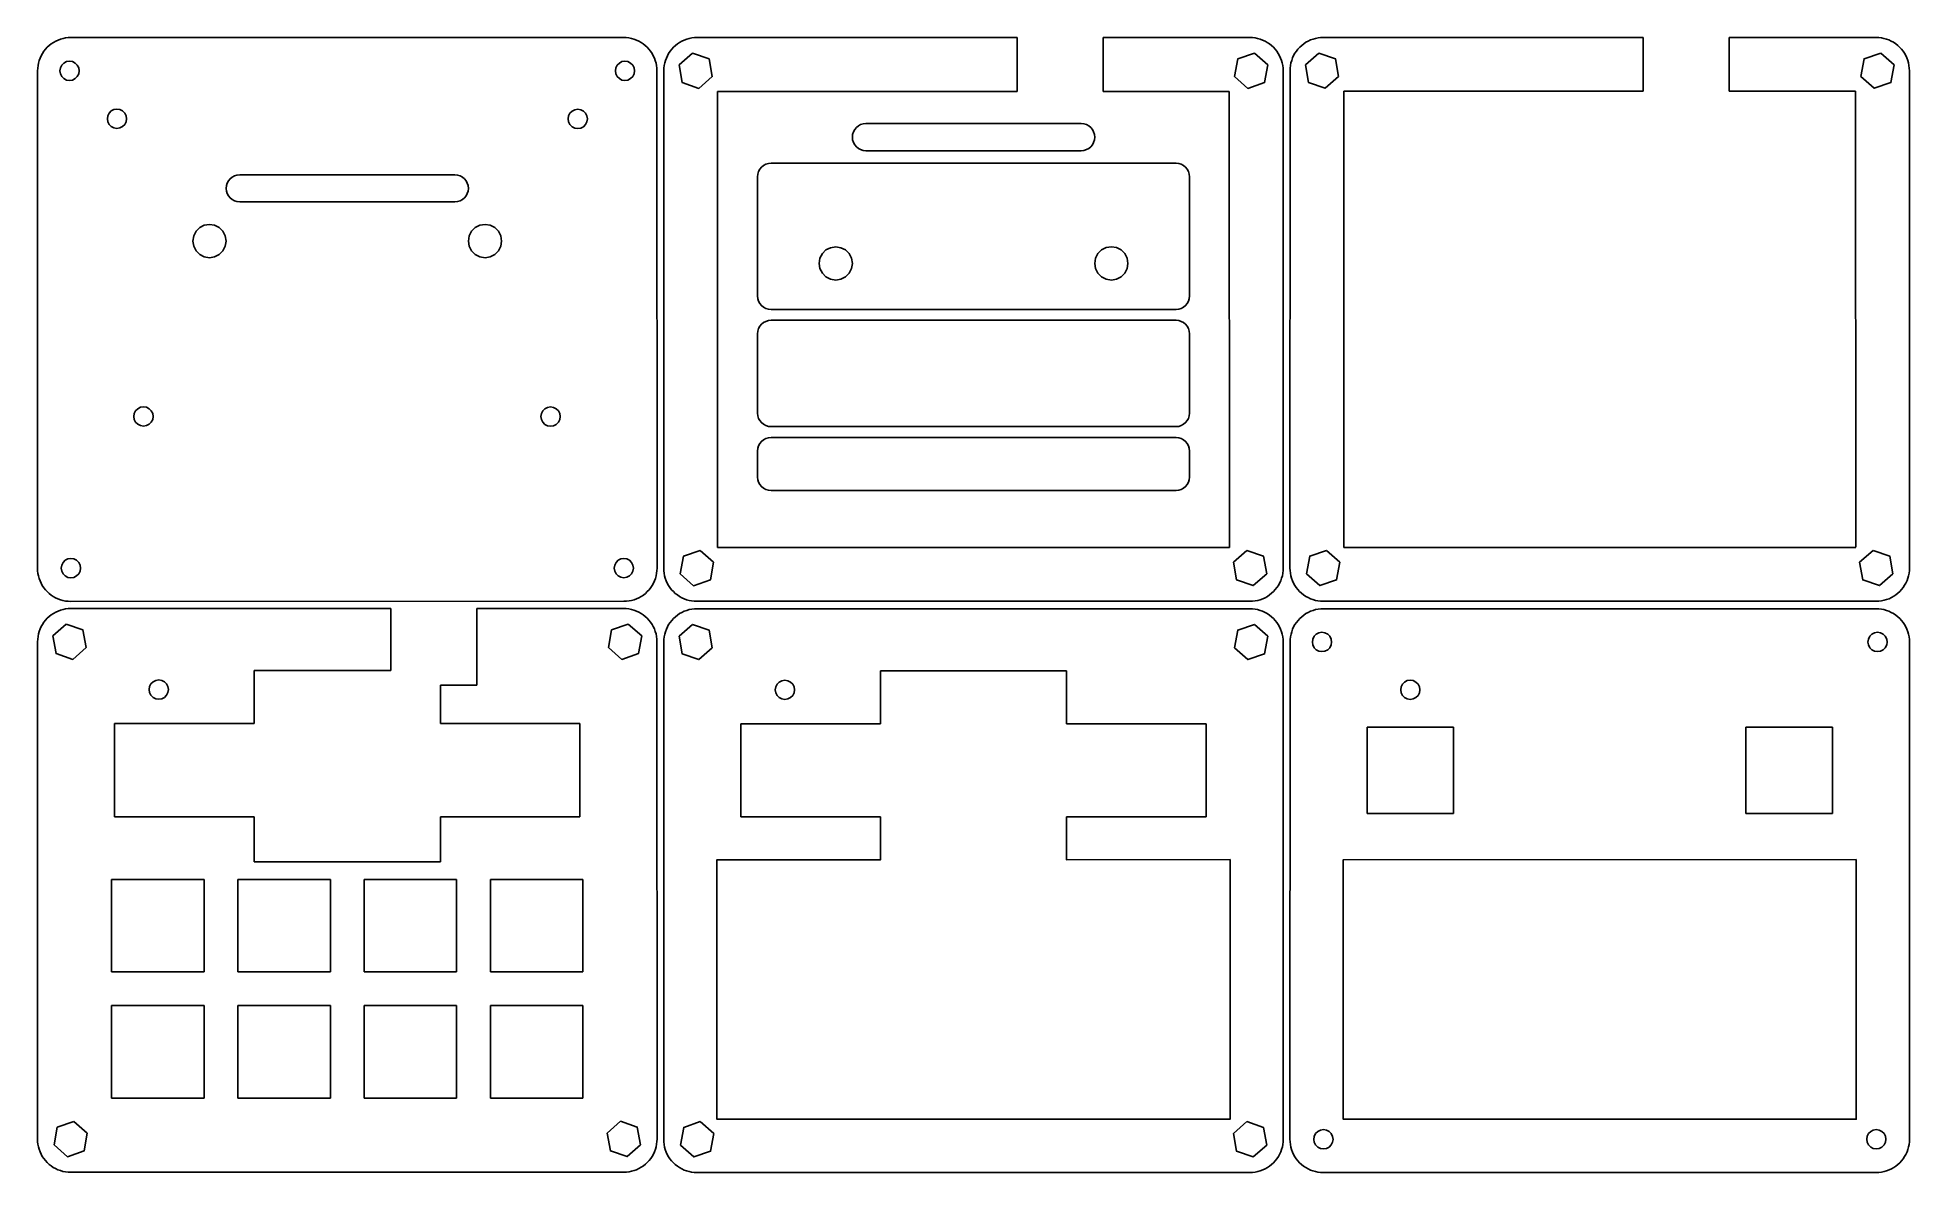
# Model space of a CAD drawing. Header units: millimetres. Extents: x 544 to 825, y -20 to 150.
import ezdxf

# ---------------------------------------------------------------- set-up
doc = ezdxf.new("R2010")
doc.units = ezdxf.units.MM
doc.header["$MEASUREMENT"] = 0
doc.layers.get('0').update_dxf_attribs({"lineweight": 0})

# ---------------------------------------------------------------- blocks, each defined once
blk = doc.blocks.new('Block_0')
at = {"color": 7, "lineweight": 25}
for points in [[(670.5, 26.23)], [(698.5, 26.23)]]:
    blk.add_lwpolyline(points, dxfattribs=at)
blk = doc.blocks.new('Block_1')
at = {"color": 7, "lineweight": 25}
for points in [[(670.5, 26.23)], [(698.5, 26.23)]]:
    blk.add_lwpolyline(points, dxfattribs=at)
blk = doc.blocks.new('Block_2')
at = {"color": 7, "lineweight": 25}
for points in [[(670.51, 26.58)], [(698.51, 26.58)]]:
    blk.add_lwpolyline(points, dxfattribs=at)
blk = doc.blocks.new('Block_3')
at = {"color": 7, "lineweight": 25}
for points in [[(576.29, 26.27)], [(604.29, 26.27)]]:
    blk.add_lwpolyline(points, dxfattribs=at)

msp = doc.modelspace()

# ---------------------------------------------------------------- linework, layer by layer
at = {"color": 7, "lineweight": 25}
for p, q in [((545.45, 149.07), (545.76, 149.32)), ((545.76, 149.32), (546.08, 149.54)), ((546.08, 149.54), (546.42, 149.73)), ((546.42, 149.73), (546.78, 149.89)), ((546.78, 149.89), (547.15, 150.03)), ((547.15, 150.03), (547.53, 150.13)), ((547.53, 150.13), (547.91, 150.21)), ((547.91, 150.21), (548.3, 150.26)), ((548.3, 150.26), (548.7, 150.27)), ((548.7, 150.27), (570.77, 150.27)), ((631.87, 150.27), (570.77, 150.27)), ((632.27, 150.26), (631.87, 150.27)), ((632.66, 150.21), (632.27, 150.26)), ((633.04, 150.13), (632.66, 150.21)), ((633.42, 150.03), (633.04, 150.13)), ((633.79, 149.89), (633.42, 150.03)), ((634.15, 149.73), (633.79, 149.89)), ((634.49, 149.54), (634.15, 149.73)), ((634.81, 149.32), (634.49, 149.54)), ((635.12, 149.07), (634.81, 149.32)), ((639.66, 149.09), (639.97, 149.33)), ((639.97, 149.33), (640.29, 149.55)), ((640.29, 149.55), (640.63, 149.74)), ((640.63, 149.74), (640.99, 149.9)), ((640.99, 149.9), (641.36, 150.04)), ((641.36, 150.04), (641.74, 150.14)), ((641.74, 150.14), (642.12, 150.22)), ((642.12, 150.22), (642.51, 150.27)), ((642.51, 150.27), (642.91, 150.28)), ((642.95, 150.28), (691.05, 150.28)), ((691.05, 142.18), (691.05, 150.28)), ((703.99, 142.18), (703.99, 150.28)), ((726.04, 150.28), (703.99, 150.28)), ((726.48, 150.27), (726.09, 150.28)), ((726.87, 150.22), (726.48, 150.27)), ((727.25, 150.14), (726.87, 150.22)), ((727.63, 150.04), (727.25, 150.14)), ((728, 149.9), (727.63, 150.04)), ((728.36, 149.74), (728, 149.9)), ((728.7, 149.55), (728.36, 149.74)), ((729.02, 149.33), (728.7, 149.55)), ((729.33, 149.09), (729.02, 149.33)), ((733.88, 149.09), (734.19, 149.34)), ((734.19, 149.34), (734.51, 149.56)), ((734.51, 149.56), (734.86, 149.75)), ((734.86, 149.75), (735.21, 149.91)), ((735.21, 149.91), (735.58, 150.05)), ((735.58, 150.05), (735.96, 150.15)), ((735.96, 150.15), (736.34, 150.23)), ((736.34, 150.23), (736.73, 150.28)), ((736.73, 150.28), (737.13, 150.29)), ((737.17, 150.29), (785.27, 150.29)), ((785.27, 142.19), (785.27, 150.29)), ((798.21, 142.19), (798.21, 150.29)), ((820.26, 150.29), (798.21, 150.29)), ((820.7, 150.28), (820.31, 150.29)), ((821.09, 150.23), (820.7, 150.28)), ((821.47, 150.15), (821.09, 150.23)), ((821.85, 150.05), (821.47, 150.15)), ((822.22, 149.91), (821.85, 150.05)), ((822.58, 149.75), (822.22, 149.91)), ((822.92, 149.56), (822.58, 149.75)), ((823.25, 149.34), (822.92, 149.56)), ((823.55, 149.09), (823.25, 149.34)), ((543.83, 146.44), (543.94, 146.82)), ((543.94, 146.82), (544.07, 147.19)), ((544.07, 147.19), (544.24, 147.54)), ((544.24, 147.54), (544.43, 147.89)), ((544.43, 147.89), (544.65, 148.21)), ((544.65, 148.21), (544.89, 148.52)), ((544.89, 148.52), (545.16, 148.81)), ((545.16, 148.81), (545.45, 149.07)), ((548.05, 146.65), (547.65, 146.44)), ((548.5, 146.72), (548.05, 146.65)), ((548.95, 146.65), (548.5, 146.72)), ((549.35, 146.44), (548.95, 146.65)), ((631.22, 146.44), (631.62, 146.65)), ((631.62, 146.65), (632.07, 146.72)), ((632.07, 146.72), (632.52, 146.65)), ((632.52, 146.65), (632.92, 146.44)), ((635.41, 148.81), (635.12, 149.07)), ((635.68, 148.52), (635.41, 148.81)), ((635.92, 148.21), (635.68, 148.52)), ((636.14, 147.89), (635.92, 148.21)), ((636.33, 147.54), (636.14, 147.89)), ((636.5, 147.19), (636.33, 147.54)), ((636.63, 146.82), (636.5, 147.19)), ((636.74, 146.44), (636.63, 146.82)), ((638.04, 146.45), (638.15, 146.83)), ((638.15, 146.83), (638.29, 147.2)), ((638.29, 147.2), (638.45, 147.55)), ((638.45, 147.55), (638.64, 147.9)), ((638.64, 147.9), (638.86, 148.22)), ((638.86, 148.22), (639.1, 148.53)), ((639.1, 148.53), (639.37, 148.82)), ((639.37, 148.82), (639.66, 149.09)), ((729.62, 148.82), (729.33, 149.09)), ((729.89, 148.53), (729.62, 148.82)), ((730.13, 148.22), (729.89, 148.53)), ((730.35, 147.9), (730.13, 148.22)), ((730.54, 147.55), (730.35, 147.9)), ((730.71, 147.2), (730.54, 147.55)), ((730.84, 146.83), (730.71, 147.2)), ((730.95, 146.45), (730.84, 146.83)), ((732.26, 146.46), (732.37, 146.84)), ((732.37, 146.84), (732.51, 147.21)), ((732.51, 147.21), (732.67, 147.56)), ((732.67, 147.56), (732.86, 147.91)), ((732.86, 147.91), (733.08, 148.23)), ((733.08, 148.23), (733.32, 148.54)), ((733.32, 148.54), (733.59, 148.83)), ((733.59, 148.83), (733.88, 149.09)), ((823.84, 148.83), (823.55, 149.09)), ((824.11, 148.54), (823.84, 148.83)), ((824.35, 148.23), (824.11, 148.54)), ((824.57, 147.91), (824.35, 148.23)), ((824.76, 147.56), (824.57, 147.91)), ((824.93, 147.21), (824.76, 147.56)), ((825.06, 146.84), (824.93, 147.21)), ((825.17, 146.46), (825.06, 146.84)), ((543.67, 70.46), (543.69, 145.27)), ((543.69, 145.27), (543.71, 145.67)), ((543.71, 145.67), (543.76, 146.06)), ((543.76, 146.06), (543.83, 146.44)), ((547.12, 145.72), (547.05, 145.27)), ((547.05, 145.27), (547.12, 144.82)), ((547.32, 146.12), (547.12, 145.72)), ((547.12, 144.82), (547.32, 144.42)), ((547.65, 146.44), (547.32, 146.12)), ((547.32, 144.42), (547.65, 144.1)), ((547.65, 144.1), (548.05, 143.89)), ((548.05, 143.89), (548.5, 143.82)), ((548.5, 143.82), (548.95, 143.89)), ((548.95, 143.89), (549.35, 144.1)), ((549.67, 146.12), (549.35, 146.44)), ((549.35, 144.1), (549.67, 144.42)), ((549.88, 145.72), (549.67, 146.12)), ((549.67, 144.42), (549.88, 144.82)), ((549.95, 145.27), (549.88, 145.72)), ((549.88, 144.82), (549.95, 145.27)), ((630.62, 145.27), (630.69, 145.72)), ((630.69, 144.82), (630.62, 145.27)), ((630.69, 145.72), (630.9, 146.12)), ((630.9, 144.42), (630.69, 144.82)), ((630.9, 146.12), (631.22, 146.44)), ((631.22, 144.1), (630.9, 144.42)), ((631.62, 143.89), (631.22, 144.1)), ((632.07, 143.82), (631.62, 143.89)), ((632.52, 143.89), (632.07, 143.82)), ((632.92, 144.1), (632.52, 143.89)), ((632.92, 146.44), (633.25, 146.12)), ((633.25, 144.42), (632.92, 144.1)), ((633.25, 146.12), (633.45, 145.72)), ((633.45, 144.82), (633.25, 144.42)), ((633.45, 145.72), (633.52, 145.27)), ((633.52, 145.27), (633.45, 144.82)), ((636.81, 146.06), (636.74, 146.44)), ((636.86, 145.67), (636.81, 146.06)), ((636.88, 145.27), (636.86, 145.67)), ((636.9, 70.46), (636.88, 145.27)), ((637.89, 70.47), (637.9, 145.28)), ((637.9, 145.28), (637.92, 145.68)), ((637.92, 145.68), (637.97, 146.07)), ((637.97, 146.07), (638.04, 146.45)), ((731.02, 146.07), (730.95, 146.45)), ((731.07, 145.68), (731.02, 146.07)), ((731.09, 145.28), (731.07, 145.68)), ((731.11, 70.47), (731.09, 145.28)), ((732.11, 70.48), (732.13, 145.29)), ((732.13, 145.29), (732.14, 145.69)), ((732.14, 145.69), (732.19, 146.08)), ((732.19, 146.08), (732.26, 146.46)), ((825.24, 146.08), (825.17, 146.46)), ((825.29, 145.69), (825.24, 146.08)), ((825.31, 145.29), (825.29, 145.69)), ((825.33, 70.48), (825.31, 145.29)), ((646.01, 142.18), (645.99, 73.57)), ((691.05, 142.18), (646.01, 142.18)), ((703.99, 142.18), (722.99, 142.18)), ((722.99, 142.18), (723.01, 73.59)), ((740.23, 142.19), (740.21, 73.58)), ((785.27, 142.19), (740.23, 142.19)), ((798.21, 142.19), (817.21, 142.19)), ((817.21, 142.19), (817.23, 73.6)), ((554.26, 138.52), (554.19, 138.07)), ((554.19, 138.07), (554.26, 137.62)), ((554.47, 138.92), (554.26, 138.52)), ((554.79, 139.24), (554.47, 138.92)), ((555.19, 139.45), (554.79, 139.24)), ((555.64, 139.52), (555.19, 139.45)), ((556.09, 139.45), (555.64, 139.52)), ((556.49, 139.24), (556.09, 139.45)), ((556.81, 138.92), (556.49, 139.24)), ((557.02, 138.52), (556.81, 138.92)), ((557.02, 138.52), (557.09, 138.07)), ((557.02, 137.62), (557.09, 138.07)), ((623.58, 138.49), (623.51, 138.04)), ((623.51, 138.04), (623.58, 137.6)), ((623.79, 138.9), (623.58, 138.49)), ((624.11, 139.22), (623.79, 138.9)), ((624.51, 139.42), (624.11, 139.22)), ((624.96, 139.49), (624.51, 139.42)), ((625.41, 139.42), (624.96, 139.49)), ((625.81, 139.22), (625.41, 139.42)), ((626.13, 138.9), (625.81, 139.22)), ((626.34, 138.49), (626.13, 138.9)), ((626.41, 138.04), (626.34, 138.49)), ((626.34, 137.6), (626.41, 138.04)), ((554.26, 137.62), (554.47, 137.22)), ((554.47, 137.22), (554.79, 136.9)), ((554.79, 136.9), (555.19, 136.69)), ((555.19, 136.69), (555.64, 136.62)), ((555.64, 136.62), (556.09, 136.69)), ((556.09, 136.69), (556.49, 136.9)), ((556.49, 136.9), (556.81, 137.22)), ((556.81, 137.22), (557.02, 137.62)), ((623.58, 137.6), (623.79, 137.19)), ((623.79, 137.19), (624.11, 136.87)), ((624.11, 136.87), (624.51, 136.66)), ((624.51, 136.66), (624.96, 136.59)), ((624.96, 136.59), (625.41, 136.66)), ((625.41, 136.66), (625.81, 136.87)), ((625.81, 136.87), (626.13, 137.19)), ((626.13, 137.19), (626.34, 137.6)), ((567.53, 121.13), (567.18, 120.43)), ((568.09, 121.68), (567.53, 121.13)), ((568.78, 122.04), (568.09, 121.68)), ((569.56, 122.16), (568.78, 122.04)), ((570.33, 122.04), (569.56, 122.16)), ((571.03, 121.68), (570.33, 122.04)), ((571.58, 121.13), (571.03, 121.68)), ((571.93, 120.43), (571.58, 121.13)), ((608.99, 121.13), (608.64, 120.44)), ((609.55, 121.68), (608.99, 121.13)), ((610.24, 122.04), (609.55, 121.68)), ((611.02, 122.16), (610.24, 122.04)), ((611.79, 122.04), (611.02, 122.16)), ((612.49, 121.68), (611.79, 122.04)), ((613.04, 121.13), (612.49, 121.68)), ((613.39, 120.44), (613.04, 121.13)), ((567.18, 120.43), (567.06, 119.66)), ((567.06, 119.66), (567.18, 118.89)), ((567.18, 118.89), (567.53, 118.19)), ((571.58, 118.19), (571.93, 118.89)), ((572.06, 119.66), (571.93, 120.43)), ((571.93, 118.89), (572.06, 119.66)), ((608.64, 120.44), (608.51, 119.66)), ((608.51, 119.66), (608.64, 118.89)), ((608.64, 118.89), (608.99, 118.19)), ((613.04, 118.19), (613.39, 118.89)), ((613.51, 119.66), (613.39, 120.44)), ((613.39, 118.89), (613.51, 119.66)), ((662.31, 118.32), (661.76, 117.77)), ((663.01, 118.67), (662.31, 118.32)), ((663.78, 118.8), (663.01, 118.67)), ((664.55, 118.67), (663.78, 118.8)), ((665.25, 118.32), (664.55, 118.67)), ((665.8, 117.77), (665.25, 118.32)), ((703.77, 118.32), (703.22, 117.77)), ((704.47, 118.68), (703.77, 118.32)), ((705.24, 118.8), (704.47, 118.68)), ((706.01, 118.68), (705.24, 118.8)), ((706.71, 118.32), (706.01, 118.68)), ((707.26, 117.77), (706.71, 118.32)), ((567.53, 118.19), (568.09, 117.64)), ((568.09, 117.64), (568.78, 117.28)), ((568.78, 117.28), (569.56, 117.16)), ((569.56, 117.16), (570.33, 117.28)), ((570.33, 117.28), (571.03, 117.64)), ((571.03, 117.64), (571.58, 118.19)), ((608.99, 118.19), (609.55, 117.64)), ((609.55, 117.64), (610.24, 117.28)), ((610.24, 117.28), (611.02, 117.16)), ((611.02, 117.16), (611.79, 117.28)), ((611.79, 117.28), (612.49, 117.64)), ((612.49, 117.64), (613.04, 118.19)), ((661.4, 117.07), (661.28, 116.3)), ((661.28, 116.3), (661.4, 115.52)), ((661.76, 117.77), (661.4, 117.07)), ((661.4, 115.52), (661.76, 114.83)), ((666.16, 117.07), (665.8, 117.77)), ((665.8, 114.83), (666.16, 115.52)), ((666.28, 116.3), (666.16, 117.07)), ((666.16, 115.52), (666.28, 116.3)), ((702.86, 117.07), (702.74, 116.3)), ((702.74, 116.3), (702.86, 115.53)), ((703.22, 117.77), (702.86, 117.07)), ((702.86, 115.53), (703.22, 114.83)), ((707.62, 117.07), (707.26, 117.77)), ((707.26, 114.83), (707.62, 115.53)), ((707.74, 116.3), (707.62, 117.07)), ((707.62, 115.53), (707.74, 116.3)), ((661.76, 114.83), (662.31, 114.27)), ((662.31, 114.27), (663.01, 113.92)), ((663.01, 113.92), (663.78, 113.8)), ((663.78, 113.8), (664.55, 113.92)), ((664.55, 113.92), (665.25, 114.27)), ((665.25, 114.27), (665.8, 114.83)), ((703.22, 114.83), (703.77, 114.28)), ((703.77, 114.28), (704.47, 113.92)), ((704.47, 113.92), (705.24, 113.8)), ((705.24, 113.8), (706.01, 113.92)), ((706.01, 113.92), (706.71, 114.28)), ((706.71, 114.28), (707.26, 114.83)), ((558.25, 93.73), (558.17, 93.28)), ((558.17, 93.28), (558.25, 92.83)), ((558.45, 94.13), (558.25, 93.73)), ((558.77, 94.45), (558.45, 94.13)), ((559.18, 94.66), (558.77, 94.45)), ((559.63, 94.73), (559.18, 94.66)), ((560.07, 94.66), (559.63, 94.73)), ((560.48, 94.45), (560.07, 94.66)), ((560.8, 94.13), (560.48, 94.45)), ((561.01, 93.73), (560.8, 94.13)), ((561.01, 93.73), (561.08, 93.28)), ((561.01, 92.83), (561.08, 93.28)), ((619.49, 93.71), (619.42, 93.27)), ((619.42, 93.27), (619.49, 92.82)), ((619.7, 94.12), (619.49, 93.71)), ((620.02, 94.44), (619.7, 94.12)), ((620.42, 94.64), (620.02, 94.44)), ((620.87, 94.71), (620.42, 94.64)), ((621.32, 94.64), (620.87, 94.71)), ((621.73, 94.44), (621.32, 94.64)), ((622.05, 94.12), (621.73, 94.44)), ((622.25, 93.71), (622.05, 94.12)), ((622.32, 93.27), (622.25, 93.71)), ((622.25, 92.82), (622.32, 93.27)), ((558.25, 92.83), (558.45, 92.43)), ((558.45, 92.43), (558.77, 92.1)), ((558.77, 92.1), (559.18, 91.9)), ((559.18, 91.9), (559.63, 91.83)), ((559.63, 91.83), (560.07, 91.9)), ((560.07, 91.9), (560.48, 92.1)), ((560.48, 92.1), (560.8, 92.43)), ((560.8, 92.43), (561.01, 92.83)), ((619.49, 92.82), (619.7, 92.41)), ((619.7, 92.41), (620.02, 92.09)), ((620.02, 92.09), (620.42, 91.89)), ((620.42, 91.89), (620.87, 91.81)), ((620.87, 91.81), (621.32, 91.89)), ((621.32, 91.89), (621.73, 92.09)), ((621.73, 92.09), (622.05, 92.41)), ((622.05, 92.41), (622.25, 92.82)), ((645.99, 73.57), (723.01, 73.58)), ((740.21, 73.58), (817.23, 73.59)), ((543.69, 70.07), (543.67, 70.46)), ((547.33, 70.91), (547.26, 70.46)), ((547.26, 70.46), (547.33, 70.01)), ((547.53, 71.31), (547.33, 70.91)), ((547.86, 71.64), (547.53, 71.31)), ((548.26, 71.84), (547.86, 71.64)), ((548.71, 71.91), (548.26, 71.84)), ((549.16, 71.84), (548.71, 71.91)), ((549.56, 71.64), (549.16, 71.84)), ((549.88, 71.31), (549.56, 71.64)), ((550.09, 70.91), (549.88, 71.31)), ((550.16, 70.46), (550.09, 70.91)), ((550.09, 70.01), (550.16, 70.46)), ((630.52, 70.92), (630.44, 70.47)), ((630.44, 70.47), (630.52, 70.02)), ((630.72, 71.32), (630.52, 70.92)), ((631.04, 71.64), (630.72, 71.32)), ((631.45, 71.85), (631.04, 71.64)), ((631.89, 71.92), (631.45, 71.85)), ((632.34, 71.85), (631.89, 71.92)), ((632.75, 71.64), (632.34, 71.85)), ((633.07, 71.32), (632.75, 71.64)), ((633.27, 70.92), (633.07, 71.32)), ((633.34, 70.47), (633.27, 70.92)), ((633.27, 70.02), (633.34, 70.47)), ((636.9, 70.47), (636.88, 70.08)), ((637.9, 70.08), (637.89, 70.47)), ((731.11, 70.48), (731.09, 70.09)), ((732.12, 70.09), (732.11, 70.48)), ((825.33, 70.49), (825.31, 70.1)), ((543.74, 69.68), (543.69, 70.07)), ((543.81, 69.29), (543.74, 69.68)), ((543.92, 68.92), (543.81, 69.29)), ((544.06, 68.55), (543.92, 68.92)), ((544.22, 68.19), (544.06, 68.55)), ((544.41, 67.85), (544.22, 68.19)), ((544.63, 67.52), (544.41, 67.85)), ((547.33, 70.01), (547.53, 69.61)), ((547.53, 69.61), (547.86, 69.29)), ((547.86, 69.29), (548.26, 69.08)), ((548.26, 69.08), (548.71, 69.01)), ((548.71, 69.01), (549.16, 69.08)), ((549.16, 69.08), (549.56, 69.29)), ((549.56, 69.29), (549.88, 69.61)), ((549.88, 69.61), (550.09, 70.01)), ((630.52, 70.02), (630.72, 69.62)), ((630.72, 69.62), (631.04, 69.3)), ((631.04, 69.3), (631.45, 69.09)), ((631.45, 69.09), (631.89, 69.02)), ((631.89, 69.02), (632.34, 69.09)), ((632.34, 69.09), (632.75, 69.3)), ((632.75, 69.3), (633.07, 69.62)), ((633.07, 69.62), (633.27, 70.02)), ((636.16, 67.86), (635.94, 67.53)), ((636.35, 68.2), (636.16, 67.86)), ((636.51, 68.56), (636.35, 68.2)), ((636.65, 68.92), (636.51, 68.56)), ((636.76, 69.3), (636.65, 68.92)), ((636.83, 69.69), (636.76, 69.3)), ((636.88, 70.08), (636.83, 69.69)), ((637.95, 69.69), (637.9, 70.08)), ((638.02, 69.3), (637.95, 69.69)), ((638.13, 68.93), (638.02, 69.3)), ((638.27, 68.56), (638.13, 68.93)), ((638.43, 68.2), (638.27, 68.56)), ((638.62, 67.86), (638.43, 68.2)), ((638.84, 67.53), (638.62, 67.86)), ((730.37, 67.87), (730.15, 67.54)), ((730.56, 68.21), (730.37, 67.87)), ((730.73, 68.57), (730.56, 68.21)), ((730.86, 68.94), (730.73, 68.57)), ((730.97, 69.31), (730.86, 68.94)), ((731.04, 69.7), (730.97, 69.31)), ((731.09, 70.09), (731.04, 69.7)), ((732.17, 69.7), (732.12, 70.09)), ((732.24, 69.31), (732.17, 69.7)), ((732.35, 68.94), (732.24, 69.31)), ((732.49, 68.57), (732.35, 68.94)), ((732.65, 68.21), (732.49, 68.57)), ((732.84, 67.87), (732.65, 68.21)), ((733.06, 67.54), (732.84, 67.87)), ((824.59, 67.88), (824.37, 67.55)), ((824.78, 68.22), (824.59, 67.88)), ((824.95, 68.58), (824.78, 68.22)), ((825.08, 68.94), (824.95, 68.58)), ((825.19, 69.32), (825.08, 68.94)), ((825.26, 69.71), (825.19, 69.32)), ((825.31, 70.1), (825.26, 69.71)), ((544.87, 67.21), (544.63, 67.52)), ((545.14, 66.93), (544.87, 67.21)), ((545.43, 66.66), (545.14, 66.93)), ((545.74, 66.42), (545.43, 66.66)), ((546.06, 66.2), (545.74, 66.42)), ((546.4, 66.01), (546.06, 66.2)), ((546.76, 65.84), (546.4, 66.01)), ((547.13, 65.71), (546.76, 65.84)), ((547.51, 65.6), (547.13, 65.71)), ((547.89, 65.52), (547.51, 65.6)), ((548.28, 65.48), (547.89, 65.52)), ((548.68, 65.46), (548.28, 65.48)), ((631.89, 65.47), (548.68, 65.46)), ((632.29, 65.49), (631.89, 65.47)), ((632.68, 65.53), (632.29, 65.49)), ((633.06, 65.61), (632.68, 65.53)), ((633.44, 65.71), (633.06, 65.61)), ((633.81, 65.85), (633.44, 65.71)), ((634.16, 66.01), (633.81, 65.85)), ((634.51, 66.21), (634.16, 66.01)), ((634.83, 66.42), (634.51, 66.21)), ((635.14, 66.67), (634.83, 66.42)), ((635.43, 66.93), (635.14, 66.67)), ((635.7, 67.22), (635.43, 66.93)), ((635.94, 67.53), (635.7, 67.22)), ((639.08, 67.22), (638.84, 67.53)), ((639.35, 66.94), (639.08, 67.22)), ((639.64, 66.67), (639.35, 66.94)), ((639.95, 66.43), (639.64, 66.67)), ((640.27, 66.21), (639.95, 66.43)), ((640.62, 66.02), (640.27, 66.21)), ((640.97, 65.85), (640.62, 66.02)), ((641.34, 65.72), (640.97, 65.85)), ((641.72, 65.61), (641.34, 65.72)), ((642.1, 65.53), (641.72, 65.61)), ((642.49, 65.49), (642.1, 65.53)), ((642.89, 65.47), (642.49, 65.49)), ((726.1, 65.48), (642.89, 65.47)), ((726.5, 65.5), (726.1, 65.48)), ((726.89, 65.54), (726.5, 65.5)), ((727.27, 65.62), (726.89, 65.54)), ((727.65, 65.72), (727.27, 65.62)), ((728.02, 65.86), (727.65, 65.72)), ((728.37, 66.02), (728.02, 65.86)), ((728.72, 66.22), (728.37, 66.02)), ((729.04, 66.44), (728.72, 66.22)), ((729.35, 66.68), (729.04, 66.44)), ((729.64, 66.95), (729.35, 66.68)), ((729.91, 67.23), (729.64, 66.95)), ((730.15, 67.54), (729.91, 67.23)), ((733.3, 67.23), (733.06, 67.54)), ((733.57, 66.95), (733.3, 67.23)), ((733.86, 66.68), (733.57, 66.95)), ((734.17, 66.44), (733.86, 66.68)), ((734.49, 66.22), (734.17, 66.44)), ((734.84, 66.03), (734.49, 66.22)), ((735.19, 65.86), (734.84, 66.03)), ((735.56, 65.73), (735.19, 65.86)), ((735.94, 65.62), (735.56, 65.73)), ((736.32, 65.54), (735.94, 65.62)), ((736.71, 65.5), (736.32, 65.54)), ((737.11, 65.48), (736.71, 65.5)), ((820.33, 65.49), (737.11, 65.48)), ((820.72, 65.51), (820.33, 65.49)), ((821.11, 65.55), (820.72, 65.51)), ((821.49, 65.63), (821.11, 65.55)), ((821.87, 65.73), (821.49, 65.63)), ((822.24, 65.87), (821.87, 65.73)), ((822.6, 66.03), (822.24, 65.87)), ((822.94, 66.23), (822.6, 66.03)), ((823.26, 66.45), (822.94, 66.23)), ((823.57, 66.69), (823.26, 66.45)), ((823.86, 66.95), (823.57, 66.69)), ((824.13, 67.24), (823.86, 66.95)), ((824.37, 67.55), (824.13, 67.24)), ((544.24, 61.66), (544.43, 62.01)), ((544.43, 62.01), (544.65, 62.33)), ((544.65, 62.33), (544.89, 62.64)), ((544.89, 62.64), (545.16, 62.93)), ((545.16, 62.93), (545.45, 63.2)), ((545.45, 63.2), (545.76, 63.44)), ((545.76, 63.44), (546.08, 63.66)), ((546.08, 63.66), (546.42, 63.85)), ((546.42, 63.85), (546.78, 64.01)), ((546.78, 64.01), (547.15, 64.15)), ((547.15, 64.15), (547.53, 64.26)), ((547.53, 64.26), (547.91, 64.33)), ((547.91, 64.33), (548.3, 64.38)), ((548.3, 64.38), (548.7, 64.39)), ((548.7, 64.39), (596.84, 64.39)), ((596.84, 64.39), (596.84, 55.07)), ((609.78, 64.39), (609.78, 52.84)), ((631.87, 64.39), (609.79, 64.39)), ((632.27, 64.38), (631.87, 64.39)), ((632.66, 64.33), (632.27, 64.38)), ((633.04, 64.26), (632.66, 64.33)), ((633.42, 64.15), (633.04, 64.26)), ((633.79, 64.01), (633.42, 64.15)), ((634.15, 63.85), (633.79, 64.01)), ((634.49, 63.66), (634.15, 63.85)), ((634.81, 63.44), (634.49, 63.66)), ((635.12, 63.2), (634.81, 63.44)), ((635.41, 62.93), (635.12, 63.2)), ((635.68, 62.64), (635.41, 62.93)), ((635.92, 62.33), (635.68, 62.64)), ((636.14, 62.01), (635.92, 62.33)), ((636.33, 61.66), (636.14, 62.01)), ((638.45, 61.63), (638.64, 61.97)), ((638.64, 61.97), (638.86, 62.29)), ((638.86, 62.29), (639.1, 62.6)), ((639.1, 62.6), (639.37, 62.89)), ((639.37, 62.89), (639.66, 63.16)), ((639.66, 63.16), (639.97, 63.4)), ((639.97, 63.4), (640.29, 63.62)), ((640.29, 63.62), (640.63, 63.81)), ((640.63, 63.81), (640.99, 63.97)), ((640.99, 63.97), (641.36, 64.11)), ((641.36, 64.11), (641.74, 64.22)), ((641.74, 64.22), (642.12, 64.29)), ((642.12, 64.29), (642.51, 64.34)), ((642.51, 64.34), (642.91, 64.36)), ((642.91, 64.36), (704.01, 64.36)), ((726.09, 64.36), (704.01, 64.36)), ((726.48, 64.34), (726.09, 64.36)), ((726.87, 64.29), (726.48, 64.34)), ((727.25, 64.22), (726.87, 64.29)), ((727.63, 64.11), (727.25, 64.22)), ((728, 63.97), (727.63, 64.11)), ((728.36, 63.81), (728, 63.97)), ((728.7, 63.62), (728.36, 63.81)), ((729.02, 63.4), (728.7, 63.62)), ((729.33, 63.16), (729.02, 63.4)), ((729.62, 62.89), (729.33, 63.16)), ((729.89, 62.6), (729.62, 62.89)), ((730.13, 62.29), (729.89, 62.6)), ((730.35, 61.97), (730.13, 62.29)), ((730.54, 61.63), (730.35, 61.97)), ((732.67, 61.63), (732.87, 61.97)), ((732.87, 61.97), (733.08, 62.29)), ((733.08, 62.29), (733.33, 62.6)), ((733.33, 62.6), (733.59, 62.89)), ((733.59, 62.89), (733.88, 63.16)), ((733.88, 63.16), (734.19, 63.4)), ((734.19, 63.4), (734.52, 63.62)), ((734.52, 63.62), (734.86, 63.81)), ((734.86, 63.81), (735.22, 63.98)), ((735.22, 63.98), (735.58, 64.11)), ((735.58, 64.11), (735.96, 64.22)), ((735.96, 64.22), (736.35, 64.29)), ((736.35, 64.29), (736.74, 64.34)), ((737.13, 64.36), (736.74, 64.34)), ((737.13, 64.36), (763.1, 64.36)), ((820.31, 64.36), (763.1, 64.36)), ((820.31, 64.36), (820.7, 64.34)), ((821.09, 64.29), (820.7, 64.34)), ((821.48, 64.22), (821.09, 64.29)), ((821.86, 64.11), (821.48, 64.22)), ((822.22, 63.98), (821.86, 64.11)), ((822.58, 63.81), (822.22, 63.98)), ((822.92, 63.62), (822.58, 63.81)), ((823.25, 63.4), (822.92, 63.62)), ((823.56, 63.16), (823.25, 63.4)), ((823.85, 62.89), (823.56, 63.16)), ((824.11, 62.6), (823.85, 62.89)), ((824.36, 62.29), (824.11, 62.6)), ((824.57, 61.97), (824.36, 62.29)), ((824.77, 61.63), (824.57, 61.97)), ((543.67, -15.42), (543.69, 59.39)), ((543.69, 59.39), (543.71, 59.79)), ((543.71, 59.79), (543.76, 60.18)), ((543.76, 60.18), (543.83, 60.56)), ((543.83, 60.56), (543.94, 60.94)), ((543.94, 60.94), (544.07, 61.31)), ((544.07, 61.31), (544.24, 61.66)), ((636.5, 61.31), (636.33, 61.66)), ((636.63, 60.94), (636.5, 61.31)), ((636.74, 60.56), (636.63, 60.94)), ((636.81, 60.18), (636.74, 60.56)), ((636.86, 59.79), (636.81, 60.18)), ((636.88, 59.39), (636.86, 59.79)), ((636.9, -15.42), (636.88, 59.39)), ((637.89, -15.45), (637.9, 59.35)), ((637.9, 59.35), (637.92, 59.75)), ((637.92, 59.75), (637.97, 60.14)), ((637.97, 60.14), (638.04, 60.52)), ((638.04, 60.52), (638.15, 60.9)), ((638.15, 60.9), (638.29, 61.27)), ((638.29, 61.27), (638.45, 61.63)), ((730.71, 61.27), (730.54, 61.63)), ((730.84, 60.9), (730.71, 61.27)), ((730.95, 60.52), (730.84, 60.9)), ((731.02, 60.14), (730.95, 60.52)), ((731.07, 59.75), (731.02, 60.14)), ((731.09, 59.35), (731.07, 59.75)), ((731.11, -15.45), (731.09, 59.35)), ((732.11, -15.45), (732.13, 59.35)), ((732.13, 59.35), (732.14, 59.75)), ((732.14, 59.75), (732.19, 60.14)), ((732.19, 60.14), (732.27, 60.52)), ((732.27, 60.52), (732.37, 60.9)), ((732.37, 60.9), (732.51, 61.27)), ((732.51, 61.27), (732.67, 61.63)), ((735.55, 59.8), (735.48, 59.35)), ((735.48, 59.35), (735.55, 58.91)), ((735.76, 60.21), (735.55, 59.8)), ((736.08, 60.53), (735.76, 60.21)), ((736.48, 60.73), (736.08, 60.53)), ((736.93, 60.81), (736.48, 60.73)), ((737.38, 60.73), (736.93, 60.81)), ((737.79, 60.53), (737.38, 60.73)), ((738.11, 60.21), (737.79, 60.53)), ((738.31, 59.8), (738.11, 60.21)), ((738.38, 59.35), (738.31, 59.8)), ((738.31, 58.91), (738.38, 59.35)), ((819.06, 59.35), (819.13, 59.8)), ((819.13, 58.91), (819.06, 59.35)), ((819.13, 59.8), (819.33, 60.21)), ((819.33, 60.21), (819.65, 60.53)), ((819.65, 60.53), (820.06, 60.73)), ((820.06, 60.73), (820.51, 60.81)), ((820.51, 60.81), (820.96, 60.73)), ((820.96, 60.73), (821.36, 60.53)), ((821.36, 60.53), (821.68, 60.21)), ((821.68, 60.21), (821.89, 59.8)), ((821.89, 59.8), (821.96, 59.35)), ((821.96, 59.35), (821.89, 58.91)), ((824.93, 61.27), (824.77, 61.63)), ((825.07, 60.9), (824.93, 61.27)), ((825.17, 60.52), (825.07, 60.9)), ((825.25, 60.14), (825.17, 60.52)), ((825.3, 59.75), (825.25, 60.14)), ((825.31, 59.35), (825.3, 59.75)), ((825.33, -15.45), (825.31, 59.35)), ((735.55, 58.91), (735.76, 58.5)), ((735.76, 58.5), (736.08, 58.18)), ((736.08, 58.18), (736.48, 57.97)), ((736.48, 57.97), (736.93, 57.9)), ((736.93, 57.9), (737.38, 57.97)), ((737.38, 57.97), (737.79, 58.18)), ((737.79, 58.18), (738.11, 58.5)), ((738.11, 58.5), (738.31, 58.91)), ((819.33, 58.5), (819.13, 58.91)), ((819.65, 58.18), (819.33, 58.5)), ((820.06, 57.97), (819.65, 58.18)), ((820.51, 57.9), (820.06, 57.97)), ((820.96, 57.97), (820.51, 57.9)), ((821.36, 58.18), (820.96, 57.97)), ((821.68, 58.5), (821.36, 58.18)), ((821.89, 58.91), (821.68, 58.5)), ((561.47, 53.57), (561.07, 53.37)), ((561.47, 53.57), (561.92, 53.64)), ((562.37, 53.57), (561.92, 53.64)), ((562.77, 53.37), (562.37, 53.57)), ((576.29, 55.07), (596.84, 55.07)), ((576.29, 47.09), (576.29, 55.07)), ((655.68, 53.53), (655.28, 53.33)), ((655.68, 53.53), (656.13, 53.61)), ((656.58, 53.53), (656.13, 53.61)), ((656.99, 53.33), (656.58, 53.53)), ((670.5, 55.03), (698.5, 55.03)), ((670.5, 47.05), (670.5, 55.03)), ((698.5, 55.03), (698.5, 47.05)), ((749.77, 53.54), (749.37, 53.33)), ((749.77, 53.54), (750.22, 53.61)), ((750.67, 53.54), (750.22, 53.61)), ((751.07, 53.33), (750.67, 53.54)), ((560.54, 52.64), (560.47, 52.19)), ((560.47, 52.19), (560.54, 51.75)), ((560.75, 53.05), (560.54, 52.64)), ((560.54, 51.75), (560.75, 51.34)), ((561.07, 53.37), (560.75, 53.05)), ((560.75, 51.34), (561.07, 51.02)), ((561.07, 51.02), (561.47, 50.81)), ((561.47, 50.81), (561.92, 50.74)), ((561.92, 50.74), (562.37, 50.81)), ((562.37, 50.81), (562.77, 51.02)), ((563.1, 53.05), (562.77, 53.37)), ((562.77, 51.02), (563.1, 51.34)), ((563.3, 52.64), (563.1, 53.05)), ((563.1, 51.34), (563.3, 51.75)), ((563.3, 52.64), (563.37, 52.19)), ((563.3, 51.75), (563.37, 52.19)), ((604.29, 52.84), (604.29, 47.09)), ((604.29, 52.84), (609.78, 52.84)), ((654.75, 52.6), (654.68, 52.16)), ((654.68, 52.16), (654.75, 51.71)), ((654.96, 53.01), (654.75, 52.6)), ((654.75, 51.71), (654.96, 51.3)), ((655.28, 53.33), (654.96, 53.01)), ((654.96, 51.3), (655.28, 50.98)), ((655.28, 50.98), (655.68, 50.78)), ((655.68, 50.78), (656.13, 50.7)), ((656.13, 50.7), (656.58, 50.78)), ((656.58, 50.78), (656.99, 50.98)), ((657.31, 53.01), (656.99, 53.33)), ((656.99, 50.98), (657.31, 51.3)), ((657.51, 52.6), (657.31, 53.01)), ((657.31, 51.3), (657.51, 51.71)), ((657.51, 52.6), (657.58, 52.16)), ((657.51, 51.71), (657.58, 52.16)), ((748.84, 52.6), (748.77, 52.16)), ((748.77, 52.16), (748.84, 51.71)), ((749.05, 53.01), (748.84, 52.6)), ((748.84, 51.71), (749.05, 51.3)), ((749.37, 53.33), (749.05, 53.01)), ((749.05, 51.3), (749.37, 50.98)), ((749.37, 50.98), (749.77, 50.78)), ((749.77, 50.78), (750.22, 50.7)), ((750.22, 50.7), (750.67, 50.78)), ((750.67, 50.78), (751.07, 50.98)), ((751.39, 53.01), (751.07, 53.33)), ((751.07, 50.98), (751.39, 51.3)), ((751.6, 52.6), (751.39, 53.01)), ((751.39, 51.3), (751.6, 51.71)), ((751.6, 52.6), (751.67, 52.16)), ((751.6, 51.71), (751.67, 52.16)), ((555.28, 33.07), (555.28, 47.09)), ((555.28, 47.09), (576.29, 47.09)), ((604.29, 47.09), (625.29, 47.09)), ((625.29, 47.09), (625.29, 33.07)), ((649.5, 33.04), (649.5, 47.05)), ((649.5, 47.05), (670.5, 47.05)), ((719.5, 47.05), (698.5, 47.05)), ((719.5, 33.04), (719.5, 47.05)), ((743.72, 46.55), (756.72, 46.55)), ((743.72, 46.55), (743.72, 33.55)), ((756.72, 46.55), (756.72, 33.55)), ((800.72, 46.55), (813.72, 46.55)), ((800.72, 33.55), (800.72, 46.55)), ((576.29, 33.07), (555.28, 33.07)), ((576.29, 26.27), (576.29, 33.07)), ((604.29, 33.07), (604.29, 26.27)), ((625.29, 33.07), (604.29, 33.07)), ((649.5, 33.04), (652.35, 33.04)), ((670.5, 33.04), (652.35, 33.04)), ((698.5, 33.04), (716.65, 33.04)), ((719.5, 33.04), (716.65, 33.04)), ((756.72, 33.55), (743.72, 33.55)), ((800.72, 33.55), (813.72, 33.55)), ((576.29, 26.27), (604.29, 26.27)), ((554.83, 23.65), (568.74, 23.65)), ((554.83, 23.65), (554.83, 9.74)), ((568.74, 23.65), (568.74, 9.74)), ((573.83, 23.65), (587.74, 23.65)), ((573.83, 9.74), (573.83, 23.65)), ((587.74, 23.65), (587.74, 9.74)), ((592.83, 23.65), (606.74, 23.65)), ((592.83, 9.74), (592.83, 23.65)), ((606.74, 23.65), (606.74, 9.74)), ((611.84, 23.65), (625.73, 23.65)), ((611.84, 9.74), (611.84, 23.65)), ((625.73, 23.65), (625.73, 9.74)), ((568.74, 9.74), (554.83, 9.74)), ((587.74, 9.74), (573.83, 9.74)), ((606.74, 9.74), (592.83, 9.74)), ((611.84, 9.74), (625.73, 9.74)), ((554.83, 4.65), (568.74, 4.65)), ((554.83, -9.25), (554.83, 4.65)), ((568.74, 4.65), (568.74, -9.25)), ((573.83, 4.65), (587.74, 4.65)), ((573.83, -9.25), (573.83, 4.65)), ((587.74, 4.65), (587.74, -9.25)), ((592.83, 4.65), (606.74, 4.65)), ((592.83, 4.65), (592.83, -9.25)), ((606.74, 4.65), (606.74, -9.25)), ((611.84, 4.65), (625.73, 4.65)), ((611.84, -9.25), (611.84, 4.65)), ((625.73, 4.65), (625.73, -9.25)), ((568.74, -9.25), (554.83, -9.25)), ((573.83, -9.25), (587.74, -9.25)), ((606.74, -9.25), (592.83, -9.25)), ((625.73, -9.25), (611.84, -9.25)), ((736.69, -14.08), (736.29, -14.28)), ((737.14, -14), (736.69, -14.08)), ((737.59, -14.08), (737.14, -14)), ((738, -14.28), (737.59, -14.08)), ((819.88, -14.07), (819.48, -14.27)), ((820.33, -14), (819.88, -14.07)), ((820.78, -14.07), (820.33, -14)), ((821.18, -14.27), (820.78, -14.07)), ((543.69, -15.81), (543.67, -15.42)), ((543.74, -16.2), (543.69, -15.81)), ((543.81, -16.58), (543.74, -16.2)), ((543.92, -16.96), (543.81, -16.58)), ((636.76, -16.58), (636.65, -16.95)), ((636.83, -16.19), (636.76, -16.58)), ((636.88, -15.8), (636.83, -16.19)), ((636.9, -15.41), (636.88, -15.8)), ((637.9, -15.85), (637.89, -15.45)), ((637.95, -16.24), (637.9, -15.85)), ((638.02, -16.62), (637.95, -16.24)), ((638.13, -17), (638.02, -16.62)), ((730.97, -16.61), (730.86, -16.99)), ((731.04, -16.23), (730.97, -16.61)), ((731.09, -15.84), (731.04, -16.23)), ((731.11, -15.45), (731.09, -15.84)), ((732.12, -15.85), (732.11, -15.45)), ((732.17, -16.24), (732.12, -15.85)), ((732.25, -16.62), (732.17, -16.24)), ((732.35, -17), (732.25, -16.62)), ((735.76, -15.01), (735.69, -15.46)), ((735.69, -15.46), (735.76, -15.9)), ((735.97, -14.6), (735.76, -15.01)), ((735.76, -15.9), (735.97, -16.31)), ((736.29, -14.28), (735.97, -14.6)), ((735.97, -16.31), (736.29, -16.63)), ((736.29, -16.63), (736.69, -16.83)), ((736.69, -16.83), (737.14, -16.9)), ((737.14, -16.9), (737.59, -16.83)), ((737.59, -16.83), (738, -16.63)), ((738.32, -14.6), (738, -14.28)), ((738, -16.63), (738.32, -16.31)), ((738.52, -15.01), (738.32, -14.6)), ((738.32, -16.31), (738.52, -15.9)), ((738.59, -15.46), (738.52, -15.01)), ((738.52, -15.9), (738.59, -15.46)), ((818.95, -15), (818.88, -15.45)), ((818.88, -15.45), (818.95, -15.9)), ((819.16, -14.59), (818.95, -15)), ((818.95, -15.9), (819.16, -16.3)), ((819.48, -14.27), (819.16, -14.59)), ((819.16, -16.3), (819.48, -16.62)), ((819.48, -16.62), (819.88, -16.83)), ((819.88, -16.83), (820.33, -16.9)), ((820.33, -16.9), (820.78, -16.83)), ((820.78, -16.83), (821.18, -16.62)), ((821.5, -14.59), (821.18, -14.27)), ((821.18, -16.62), (821.5, -16.3)), ((821.71, -15), (821.5, -14.59)), ((821.5, -16.3), (821.71, -15.9)), ((821.78, -15.45), (821.71, -15)), ((821.71, -15.9), (821.78, -15.45)), ((825.19, -16.61), (825.08, -16.99)), ((825.27, -16.23), (825.19, -16.61)), ((825.31, -15.84), (825.27, -16.23)), ((825.33, -15.45), (825.31, -15.84)), ((544.06, -17.33), (543.92, -16.96)), ((544.22, -17.69), (544.06, -17.33)), ((544.41, -18.03), (544.22, -17.69)), ((544.63, -18.36), (544.41, -18.03)), ((544.87, -18.66), (544.63, -18.36)), ((545.14, -18.95), (544.87, -18.66)), ((545.43, -19.22), (545.14, -18.95)), ((545.74, -19.46), (545.43, -19.22)), ((546.06, -19.68), (545.74, -19.46)), ((546.4, -19.87), (546.06, -19.68)), ((634.51, -19.67), (634.16, -19.86)), ((634.83, -19.45), (634.51, -19.67)), ((635.14, -19.21), (634.83, -19.45)), ((635.43, -18.94), (635.14, -19.21)), ((635.7, -18.66), (635.43, -18.94)), ((635.94, -18.35), (635.7, -18.66)), ((636.16, -18.02), (635.94, -18.35)), ((636.35, -17.68), (636.16, -18.02)), ((636.51, -17.32), (636.35, -17.68)), ((636.65, -16.95), (636.51, -17.32)), ((638.27, -17.37), (638.13, -17)), ((638.43, -17.72), (638.27, -17.37)), ((638.62, -18.07), (638.43, -17.72)), ((638.84, -18.39), (638.62, -18.07)), ((639.08, -18.7), (638.84, -18.39)), ((639.35, -18.99), (639.08, -18.7)), ((639.64, -19.26), (639.35, -18.99)), ((639.95, -19.5), (639.64, -19.26)), ((640.27, -19.72), (639.95, -19.5)), ((728.72, -19.71), (728.37, -19.9)), ((729.04, -19.49), (728.72, -19.71)), ((729.35, -19.25), (729.04, -19.49)), ((729.64, -18.98), (729.35, -19.25)), ((729.91, -18.69), (729.64, -18.98)), ((730.15, -18.39), (729.91, -18.69)), ((730.37, -18.06), (730.15, -18.39)), ((730.56, -17.72), (730.37, -18.06)), ((730.73, -17.36), (730.56, -17.72)), ((730.86, -16.99), (730.73, -17.36)), ((732.49, -17.37), (732.35, -17)), ((732.65, -17.72), (732.49, -17.37)), ((732.85, -18.07), (732.65, -17.72)), ((733.06, -18.39), (732.85, -18.07)), ((733.31, -18.7), (733.06, -18.39)), ((733.57, -18.99), (733.31, -18.7)), ((733.86, -19.26), (733.57, -18.99)), ((734.17, -19.5), (733.86, -19.26)), ((734.5, -19.72), (734.17, -19.5)), ((822.94, -19.71), (822.6, -19.9)), ((823.27, -19.49), (822.94, -19.71)), ((823.58, -19.25), (823.27, -19.49)), ((823.87, -18.98), (823.58, -19.25)), ((824.13, -18.69), (823.87, -18.98)), ((824.38, -18.39), (824.13, -18.69)), ((824.59, -18.06), (824.38, -18.39)), ((824.79, -17.72), (824.59, -18.06)), ((824.95, -17.36), (824.79, -17.72)), ((825.08, -16.99), (824.95, -17.36)), ((546.76, -20.04), (546.4, -19.87)), ((547.13, -20.17), (546.76, -20.04)), ((547.51, -20.28), (547.13, -20.17)), ((547.89, -20.36), (547.51, -20.28)), ((548.28, -20.4), (547.89, -20.36)), ((548.68, -20.42), (548.28, -20.4)), ((631.89, -20.41), (548.68, -20.42)), ((632.29, -20.39), (631.89, -20.41)), ((632.68, -20.35), (632.29, -20.39)), ((633.06, -20.27), (632.68, -20.35)), ((633.44, -20.16), (633.06, -20.27)), ((633.81, -20.03), (633.44, -20.16)), ((634.16, -19.86), (633.81, -20.03)), ((640.62, -19.91), (640.27, -19.72)), ((640.97, -20.08), (640.62, -19.91)), ((641.34, -20.21), (640.97, -20.08)), ((641.72, -20.32), (641.34, -20.21)), ((642.1, -20.39), (641.72, -20.32)), ((642.49, -20.44), (642.1, -20.39)), ((642.89, -20.46), (642.49, -20.44)), ((726.1, -20.45), (642.89, -20.46)), ((726.5, -20.43), (726.1, -20.45)), ((726.89, -20.38), (726.5, -20.43)), ((727.27, -20.31), (726.89, -20.38)), ((727.65, -20.2), (727.27, -20.31)), ((728.02, -20.07), (727.65, -20.2)), ((728.37, -19.9), (728.02, -20.07)), ((734.84, -19.91), (734.5, -19.72)), ((735.2, -20.08), (734.84, -19.91)), ((735.56, -20.21), (735.2, -20.08)), ((735.94, -20.32), (735.56, -20.21)), ((736.33, -20.39), (735.94, -20.32)), ((736.72, -20.44), (736.33, -20.39)), ((737.11, -20.46), (736.72, -20.44)), ((820.33, -20.45), (737.11, -20.46)), ((820.72, -20.43), (820.33, -20.45)), ((821.11, -20.38), (820.72, -20.43)), ((821.5, -20.31), (821.11, -20.38)), ((821.88, -20.2), (821.5, -20.31)), ((822.24, -20.07), (821.88, -20.2)), ((822.6, -19.9), (822.24, -20.07))]:
    msp.add_line(p, q, dxfattribs=at)
for points in [[(642.23, 147.94), (644.73, 147.07), (645.21, 144.41), (643.19, 142.63), (640.69, 143.5), (640.2, 146.15)], [(726.77, 147.94), (724.26, 147.07), (723.78, 144.41), (725.8, 142.63), (728.3, 143.5), (728.79, 146.15)], [(736.45, 147.95), (738.95, 147.08), (739.43, 144.42), (737.41, 142.64), (734.91, 143.5), (734.43, 146.16)], [(820.99, 147.95), (818.48, 147.08), (818, 144.42), (820.02, 142.64), (822.52, 143.5), (823.01, 146.16)], [(643.37, 73.13), (640.86, 72.26), (640.38, 69.6), (642.4, 67.82), (644.91, 68.69), (645.39, 71.34)], [(725.62, 73.13), (728.13, 72.27), (728.61, 69.61), (726.59, 67.83), (724.08, 68.69), (723.6, 71.35)], [(737.59, 73.14), (735.09, 72.27), (734.6, 69.61), (736.62, 67.83), (739.13, 68.7), (739.61, 71.35)], [(819.84, 73.14), (822.35, 72.28), (822.83, 69.62), (820.81, 67.84), (818.3, 68.7), (817.82, 71.36)], [(548.02, 62.05), (550.52, 61.18), (551, 58.53), (548.98, 56.74), (546.48, 57.61), (545.99, 60.26)], [(632.55, 62.05), (630.05, 61.18), (629.57, 58.53), (631.59, 56.74), (634.09, 57.61), (634.58, 60.26)], [(642.23, 62.01), (644.73, 61.14), (645.21, 58.49), (643.19, 56.7), (640.69, 57.57), (640.21, 60.22)], [(726.76, 62.01), (724.26, 61.14), (723.78, 58.49), (725.8, 56.7), (728.3, 57.57), (728.79, 60.22)], [(549.16, -12.76), (546.65, -13.63), (546.17, -16.28), (548.19, -18.07), (550.7, -17.2), (551.18, -14.55)], [(631.41, -12.75), (633.92, -13.62), (634.4, -16.28), (632.38, -18.06), (629.87, -17.2), (629.39, -14.54)], [(643.4, -12.8), (640.9, -13.67), (640.42, -16.32), (642.44, -18.11), (644.94, -17.24), (645.42, -14.59)], [(725.62, -12.8), (728.13, -13.67), (728.61, -16.32), (726.59, -18.11), (724.08, -17.24), (723.6, -14.59)]]:
    msp.add_lwpolyline(points, close=True, dxfattribs=at)
for points in [[(689.91, 142.18)], [(784.13, 142.19)], [(723.01, 73.58)], [(817.23, 73.59)], [(731.11, 70.48)], [(825.33, 70.49)], [(813.72, 46.55), (813.72, 40.04), (813.72, 33.55)], [(698.51, 33.04), (698.51, 26.58), (723.11, 26.62), (723.11, -12.43), (645.91, -12.43), (645.91, 26.59), (670.51, 26.58), (670.51, 33.04)], [(817.32, 26.62), (740.12, 26.59), (740.12, -12.43), (817.32, -12.43), (817.32, 26.62)], [(681.96, -12.43)], [(776.17, -12.43)]]:
    msp.add_lwpolyline(points, dxfattribs=at)
for points in [[(700.7, 133.26), (700.7, 133.26), (668.32, 133.26), (668.32, 133.26), (667.19, 133.26), (666.28, 134.17), (666.28, 135.3), (666.28, 135.3), (666.28, 135.3), (666.28, 135.3), (666.28, 136.43), (667.19, 137.34), (668.32, 137.34), (668.32, 137.34), (700.7, 137.34), (700.7, 137.34), (701.82, 137.34), (702.74, 136.43), (702.74, 135.3), (702.74, 135.3), (702.74, 135.3), (702.74, 135.3), (702.74, 134.17), (701.82, 133.26), (700.7, 133.26)], [(606.47, 125.55), (606.47, 125.55), (574.1, 125.55), (574.1, 125.55), (572.97, 125.55), (572.06, 126.47), (572.06, 127.59), (572.06, 127.59), (572.06, 127.59), (572.06, 127.59), (572.06, 128.72), (572.97, 129.64), (574.1, 129.64), (574.1, 129.64), (606.47, 129.64), (606.47, 129.64), (607.6, 129.64), (608.51, 128.72), (608.51, 127.59), (608.51, 127.59), (608.51, 127.59), (608.51, 127.59), (608.51, 126.47), (607.6, 125.55), (606.47, 125.55)], [(714.97, 109.37), (714.97, 109.37), (654.05, 109.37), (654.05, 109.37), (652.92, 109.37), (652.01, 110.28), (652.01, 111.41), (652.01, 111.41), (652.01, 129.33), (652.01, 129.33), (652.01, 130.45), (652.92, 131.37), (654.05, 131.37), (654.05, 131.37), (714.97, 131.37), (714.97, 131.37), (716.1, 131.37), (717.01, 130.45), (717.01, 129.33), (717.01, 129.33), (717.01, 111.41), (717.01, 111.41), (717.01, 110.28), (716.1, 109.37), (714.97, 109.37)], [(714.97, 91.75), (714.97, 91.75), (654.05, 91.75), (654.05, 91.75), (652.92, 91.75), (652.01, 92.66), (652.01, 93.79), (652.01, 93.79), (652.01, 105.7), (652.01, 105.7), (652.01, 106.83), (652.92, 107.75), (654.05, 107.75), (654.05, 107.75), (714.97, 107.75), (714.97, 107.75), (716.1, 107.75), (717.01, 106.83), (717.01, 105.7), (717.01, 105.7), (717.01, 93.79), (717.01, 93.79), (717.01, 92.66), (716.1, 91.75), (714.97, 91.75)], [(714.97, 82.13), (714.97, 82.13), (654.05, 82.13), (654.05, 82.13), (652.92, 82.13), (652.01, 83.04), (652.01, 84.17), (652.01, 84.17), (652.01, 88.08), (652.01, 88.08), (652.01, 89.21), (652.92, 90.13), (654.05, 90.13), (654.05, 90.13), (714.97, 90.13), (714.97, 90.13), (716.1, 90.13), (717.01, 89.21), (717.01, 88.08), (717.01, 88.08), (717.01, 84.17), (717.01, 84.17), (717.01, 83.04), (716.1, 82.13), (714.97, 82.13)]]:
    msp.add_open_spline(points, degree=3, knots=[0, 0, 0, 0, 1, 1, 1, 2, 2, 2, 3, 3, 3, 4, 4, 4, 5, 5, 5, 6, 6, 6, 7, 7, 7, 8, 8, 8, 8], dxfattribs=at)

# ---------------------------------------------------------------- block references
for name in ['Block_3', 'Block_0', 'Block_1', 'Block_2']:
    msp.add_blockref(name, (0, 0))

doc.saveas('drawing.dxf')
